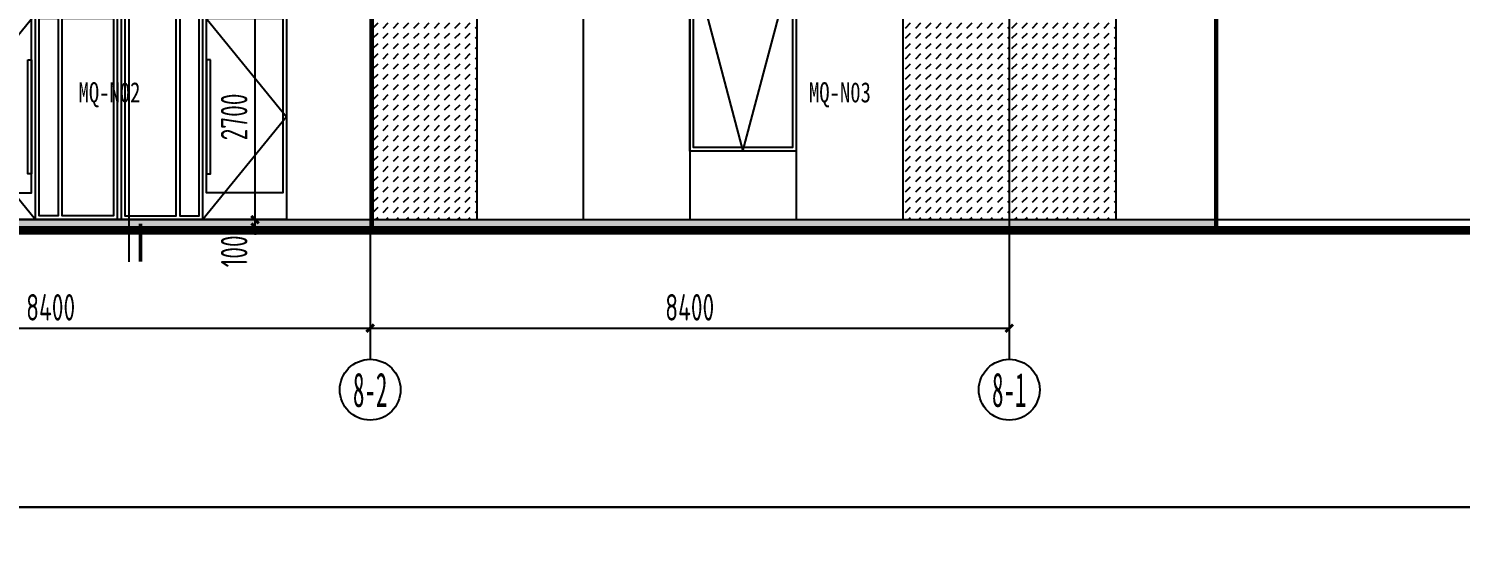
# Model space of a CAD drawing. Extents: x -863035 to 270371, y -8918 to 240488.
# Drawn here: x -353077 to -334259, y 54071 to 60868 of the extents above; entities that cross this region are included whole.
import ezdxf
from ezdxf.enums import TextEntityAlignment as Align

# ---------------------------------------------------------------- set-up
doc = ezdxf.new("R2010")
doc.units = 0
doc.header["$LTSCALE"] = 1000
doc.header["$MEASUREMENT"] = 0
doc.linetypes.add('109-34 轴网$0$L1$0$$AUDIT_BAD_LTYPE1', pattern=[0])
for name, color, linetype in [('01-标注_符号', 200, 'Continuous'), ('01-标注_轴线坐标', 132, 'Continuous'), ('02-TEXT_轴号', 7, 'Continuous'), ('05-填充_156', 156, 'Continuous'), ('05-填充_18', 18, 'Continuous'), ('A-C_窗', 140, 'Continuous'), ('AXIS_TEXT', 7, 'Continuous'), ('E-立面', 255, 'Continuous'), ('E-立面轮廓', 241, 'Continuous'), ('PUB_DIM', 3, 'Continuous')]:
    doc.layers.add(name, color=color, linetype=linetype)
doc.layers.add('04-不打印_辅助线', color=165, linetype='Continuous', plot=False)
doc.styles.add('_TCH_AXIS', font='STXIHEI.TTF')
doc.styles.add('_TCH_DIM_T3', font='ROS1', dxfattribs={"width": 0.75, "bigfont": 'JD'})
doc.styles.add('_TCH_LABEL', font='', dxfattribs={"width": 0.75})
doc.styles.add('COMPLEX', font='COMPLEX')
doc.styles.get('_TCH_LABEL').set_extended_font_data('SimSun')
doc.dimstyles.new('_TCH_ARCH&&100', dxfattribs={"dimtxt": 350, "dimasz": 100, "dimexe": 250, "dimexo": 300, "dimgap": 100, "dimtad": 1, "dimdec": 0, "dimzin": 0, "dimdsep": 46, "dimtxsty": '_TCH_DIM_T3', "dimblk": 'ARCHTICK', "dimcen": 0.09, "dimclrt": 7, "dimazin": 2, "dimtfac": 1, "dimtdec": 0, "dimtix": 1, "dimtmove": 2, "dimatfit": 3, "dimfxl": 0, "dimtolj": 1, "dimtzin": 0, "dimarcsym": 0})

# ---------------------------------------------------------------- blocks, each defined once
blk = doc.blocks.new('A$C19DA4980')
at = {"layer": 'A-C_窗'}
for points in [[(0, 2700), (4400, 2700), (4400, 0), (0, 0)], [(1100, 2700), (0, 2700), (0, 0), (1100, 0)], [(1050, 2650), (50, 2650), (50, 350), (1050, 350)], [(1150, 2650), (1400, 2650), (1400, 50), (1150, 50)], [(1450, 2650), (2125, 2650), (2125, 50), (1450, 50)], [(2950, 2650), (2275, 2650), (2275, 50), (2950, 50)], [(3250, 2650), (3000, 2650), (3000, 50), (3250, 50)], [(3300, 2700), (4400, 2700), (4400, 0), (3300, 0)], [(3350, 2650), (4350, 2650), (4350, 350), (3350, 350)], [(1000, 2100), (1050, 2100), (1050, 600), (1000, 600)], [(3400, 2100), (3350, 2100), (3350, 600), (3400, 600)]]:
    blk.add_lwpolyline(points, close=True, dxfattribs=at)
for points in [[(1100, 2700), (0, 1350), (1100, 0)], [(2175, 2700), (2175, 0)], [(2225, 2700), (2225, 0)], [(3300, 2700), (4400, 1350), (3300, 0)]]:
    blk.add_lwpolyline(points, dxfattribs=at)
blk = doc.blocks.new('A$C70DF4B89')
at = {"layer": 'A-C_窗'}
for points in [[(-1400, 2640), (0, 2640), (0, 0), (-1400, 0)], [(-1350, 2590), (-50, 2590), (-50, 50), (-1350, 50)]]:
    blk.add_lwpolyline(points, close=True, dxfattribs=at)
blk.add_lwpolyline([(-1400, 2640), (-700, 0), (0, 2640)], dxfattribs=at)
blk = doc.blocks.new('jyhdrtjy')
at = {"layer": '04-不打印_辅助线'}
blk.add_lwpolyline([(6141.3, -23718.3), (66053.6, -23718.3)], dxfattribs=at)
at = {"layer": 'E-立面', "linetype": '109-34 轴网$0$L1$0$$AUDIT_BAD_LTYPE1'}
blk.add_lwpolyline([(66053.6, -23818.3), (6164.3, -23818.3)], dxfattribs=at)
at = {"layer": 'E-立面轮廓', "linetype": '109-34 轴网$0$L1$0$$AUDIT_BAD_LTYPE1', "const_width": 100}
blk.add_lwpolyline([(66053.6, -23868.3), (6164.3, -23868.3)], dxfattribs=at)
blk = doc.blocks.new('_AXISO')
blk.add_circle((0, 0), 0.5)
at = {"layer": 'AXIS_TEXT', "style": 'COMPLEX', "width": 1.041667}
blk.add_attdef('A', text='', height=0.56, dxfattribs=at).set_placement((-0.25, -0.28), (0.25, -0.28), align=Align.FIT)
blk = doc.blocks.new('_ArchTick')
at = {"color": 0, "linetype": 'ByBlock', "const_width": 0.4}
blk.add_lwpolyline([(-0.5, -0.5), (0.5, 0.5)], dxfattribs=at)
blk = doc.blocks.new('*D212')
at = {"layer": '01-标注_轴线坐标', "color": 0, "lineweight": -2, "transparency": 16777216}
for p, q in [((-356988, 58827), (-356988, 56677)), ((-348588, 58827), (-348588, 56677)), ((-356988, 56927), (-348588, 56927))]:
    blk.add_line(p, q, dxfattribs=at)
at = {"layer": 'Defpoints', "color": 0, "transparency": 16777216}
for p in [(-356988, 59127), (-348588, 59127), (-348588, 56927)]:
    blk.add_point(p, dxfattribs=at)
at = {"layer": '01-标注_轴线坐标', "color": 0, "lineweight": -2, "transparency": 16777216, "xscale": 100, "yscale": 100, "zscale": 100, "rotation": 180}
blk.add_blockref('_ArchTick', (-356988, 56927), dxfattribs=at)
at = {"layer": '01-标注_轴线坐标', "color": 0, "lineweight": -2, "transparency": 16777216, "xscale": 100, "yscale": 100, "zscale": 100}
blk.add_blockref('_ArchTick', (-348588, 56927), dxfattribs=at)
at = {"layer": '01-标注_轴线坐标', "color": 7, "transparency": 16777216, "insert": (-352788, 57202), "char_height": 350, "attachment_point": 5, "style": '_TCH_DIM_T3'}
blk.add_mtext('\\A1;8400', dxfattribs=at)
blk = doc.blocks.new('*D213')
at = {"layer": '01-标注_轴线坐标', "color": 0, "lineweight": -2, "transparency": 16777216}
for p, q in [((-348588, 58827), (-348588, 56677)), ((-340188, 58827), (-340188, 56677)), ((-348588, 56927), (-340188, 56927))]:
    blk.add_line(p, q, dxfattribs=at)
at = {"layer": 'Defpoints', "color": 0, "transparency": 16777216}
for p in [(-348588, 59127), (-340188, 59127), (-340188, 56927)]:
    blk.add_point(p, dxfattribs=at)
at = {"layer": '01-标注_轴线坐标', "color": 0, "lineweight": -2, "transparency": 16777216, "xscale": 100, "yscale": 100, "zscale": 100, "rotation": 180}
blk.add_blockref('_ArchTick', (-348588, 56927), dxfattribs=at)
at = {"layer": '01-标注_轴线坐标', "color": 0, "lineweight": -2, "transparency": 16777216, "xscale": 100, "yscale": 100, "zscale": 100}
blk.add_blockref('_ArchTick', (-340188, 56927), dxfattribs=at)
at = {"layer": '01-标注_轴线坐标', "color": 7, "transparency": 16777216, "insert": (-344388, 57202), "char_height": 350, "attachment_point": 5, "style": '_TCH_DIM_T3'}
blk.add_mtext('\\A1;8400', dxfattribs=at)
blk = doc.blocks.new('*D708')
at = {"layer": 'Defpoints', "color": 0, "transparency": 16777216}
for p in [(-350607, 61056), (-350101, 61056), (-350607, 58356)]:
    blk.add_point(p, dxfattribs=at)
at = {"layer": 'PUB_DIM', "color": 0, "lineweight": -2, "transparency": 16777216}
for p, q in [((-350307, 61056), (-349851, 61056)), ((-350101, 58356), (-350101, 61056)), ((-350307, 58356), (-349851, 58356))]:
    blk.add_line(p, q, dxfattribs=at)
at = {"layer": 'PUB_DIM', "color": 0, "lineweight": -2, "transparency": 16777216, "xscale": 100, "yscale": 100, "zscale": 100}
for p, rotation in [((-350101, 61056), 90), ((-350101, 58356), 270)]:
    blk.add_blockref('_ArchTick', p, dxfattribs=dict(at, rotation=rotation))
at = {"layer": 'PUB_DIM', "color": 7, "transparency": 16777216, "insert": (-350376, 59706), "char_height": 350, "attachment_point": 5, "rotation": 90, "style": '_TCH_DIM_T3'}
blk.add_mtext('\\A1;2700', dxfattribs=at)
blk = doc.blocks.new('*D709')
at = {"layer": 'Defpoints', "color": 0, "transparency": 16777216}
for p in [(-350607, 58356), (-350101, 58356), (-350607, 58256)]:
    blk.add_point(p, dxfattribs=at)
at = {"layer": 'PUB_DIM', "color": 0, "lineweight": -2, "transparency": 16777216}
for p, q in [((-350307, 58356), (-349851, 58356)), ((-350101, 58356), (-350101, 58456)), ((-350101, 58256), (-350101, 58356)), ((-350307, 58256), (-349851, 58256)), ((-350101, 58256), (-350101, 58156))]:
    blk.add_line(p, q, dxfattribs=at)
at = {"layer": 'PUB_DIM', "color": 0, "lineweight": -2, "transparency": 16777216, "xscale": 100, "yscale": 100, "zscale": 100}
for p, rotation in [((-350101, 58356), 270), ((-350101, 58256), 90)]:
    blk.add_blockref('_ArchTick', p, dxfattribs=dict(at, rotation=rotation))
at = {"layer": 'PUB_DIM', "color": 7, "transparency": 16777216, "insert": (-350376, 57939), "char_height": 350, "attachment_point": 5, "rotation": 90, "style": '_TCH_DIM_T3'}
blk.add_mtext('\\A1;100', dxfattribs=at)

msp = doc.modelspace()

# ---------------------------------------------------------------- hatches: boundary and pattern name
at = {"layer": '05-填充_156'}
h = msp.add_hatch(dxfattribs=at)
h.set_pattern_fill('DASH', color=256, scale=100, angle=45)
h.set_pattern_definition([(45, (-877534.57, 9553.57), (1e-14, 134.703842), [95.25, -95.25])])
h.paths.add_polyline_path([(-347188.1, 61896.2), (-348588.1, 61896.2), (-348588.1, 58356.2), (-347188.1, 58356.2)])
h = msp.add_hatch(dxfattribs=at)
h.set_pattern_fill('DASH', color=256, scale=100, angle=45)
h.set_pattern_definition([(45, (-870534.57, 9553.57), (1e-14, 134.703842), [95.25, -95.25])])
h.paths.add_polyline_path([(-340188.1, 61896.2), (-341588.1, 61896.2), (-341588.1, 58356.2), (-340188.1, 58356.2)])
h = msp.add_hatch(dxfattribs=at)
h.set_pattern_fill('DASH', color=256, scale=100, angle=45)
h.set_pattern_definition([(45, (-869134.57, 9553.57), (1e-14, 134.703842), [95.25, -95.25])])
h.paths.add_polyline_path([(-338788.1, 61896.2), (-340188.1, 61896.2), (-340188.1, 58356.2), (-338788.1, 58356.2)])
at = {"layer": '05-填充_18'}
h = msp.add_hatch(color=256, dxfattribs=at)
h.dxf.hatch_style = 1
h.paths.add_polyline_path([(-384588.1, 58256.2), (-337488.1, 58256.2), (-337488.1, 58356.2), (-384588.1, 58356.2)])

# ---------------------------------------------------------------- linework, layer by layer
at = {"layer": '04-不打印_辅助线'}
for points in [[(-396516, 54574.5), (-322416, 54574.5), (-322416, 82074.5), (-396516, 82074.5)], [(-396516, 27074.5), (-322416, 27074.5), (-322416, 54574.5), (-396516, 54574.5)]]:
    msp.add_lwpolyline(points, close=True, dxfattribs=at)
at = {"layer": 'A-C_窗'}
for points in [[(-347188.1, 61896.2), (-347188.1, 58356.2)], [(-345788.1, 61896.2), (-345788.1, 58356.2)], [(-344388.1, 61896.2), (-344388.1, 58356.2)], [(-342988.1, 61896.2), (-342988.1, 58356.2)], [(-341588.1, 61896.2), (-341588.1, 58356.2)], [(-340188.1, 61896.2), (-340188.1, 58356.2)], [(-338788.1, 61896.2), (-338788.1, 58356.2)], [(-384588.1, 58356.2), (-337488.1, 58356.2)]]:
    msp.add_lwpolyline(points, dxfattribs=at)
at = {"layer": 'E-立面', "linetype": '109-34 轴网$0$L1$0$$AUDIT_BAD_LTYPE1'}
for points in [[(-348588.1, 61896.2), (-348588.1, 58356.2)], [(-337488.1, 61896.2), (-337488.1, 58256.2)]]:
    msp.add_lwpolyline(points, dxfattribs=at)
at = {"layer": 'E-立面轮廓', "const_width": 50}
msp.add_lwpolyline([(-337463.1, 61896.2), (-337463.1, 58256.2)], dxfattribs=at)

# ---------------------------------------------------------------- block references
at = {"layer": '01-标注_轴线坐标'}
ref = msp.add_blockref('_AXISO', (-348588.1, 56118.3), dxfattribs=dict(at, xscale=800, yscale=800, zscale=800))
ref.add_attrib('A', '8-2', dxfattribs={"layer": '02-TEXT_轴号', "height": 452.55, "style": '_TCH_AXIS', "width": 0.51875}).set_placement((-348814.4, 55892), (-348361.9, 55892), align=Align.FIT)
ref = msp.add_blockref('_AXISO', (-340188.1, 56118.3), dxfattribs=dict(at, xscale=800, yscale=800, zscale=800))
ref.add_attrib('A', '8-1', dxfattribs={"layer": '02-TEXT_轴号', "height": 452.55, "style": '_TCH_AXIS', "width": 0.51875}).set_placement((-340414.4, 55892), (-339961.9, 55892), align=Align.FIT)
at = {"layer": 'A-C_窗'}
for name, p in [('A$C70DF4B89', (-342988.1, 59256.2)), ('A$C19DA4980', (-354088.1, 58356.2))]:
    msp.add_blockref(name, p, dxfattribs=at)

# ---------------------------------------------------------------- next in the draw order: block references
msp.add_blockref('jyhdrtjy', (-396516, 82074.5))

# ---------------------------------------------------------------- next in the draw order: linework, layer by layer
at = {"layer": '01-标注_符号'}
msp.add_line((-351757.3, 57801.8), (-351757.3, 80785.5), dxfattribs=at)
at = {"layer": '01-标注_符号', "const_width": 50}
msp.add_lwpolyline([(-351607.3, 57801.8), (-351607.3, 58301.8)], dxfattribs=at)
at = {"layer": '01-标注_轴线坐标'}
for p, q in [((-348588.1, 59218.3), (-348588.1, 56518.3)), ((-340188.1, 59218.3), (-340188.1, 56518.3))]:
    msp.add_line(p, q, dxfattribs=at)
at = {"layer": 'E-立面轮廓', "const_width": 50}
msp.add_lwpolyline([(-348563.1, 61896.2), (-348563.1, 58256.2)], dxfattribs=at)

# ---------------------------------------------------------------- next in the draw order: texts
at = {"layer": '01-标注_符号', "color": 7, "style": '_TCH_LABEL', "width": 0.75}
for s, p in [('MQ-N02', (-352421.6, 59897.6)), ('MQ-N03', (-342820.4, 59897.6))]:
    msp.add_text(s, height=265.82, dxfattribs=at).set_placement(p)

# ---------------------------------------------------------------- next in the draw order: dimensions: what is measured, and where the dimension line sits
at = {"layer": '01-标注_轴线坐标'}
for p1, p2, picture, middle in [((-356988.1, 59126.6), (-348588.1, 59126.6), '*D212', (-352788.1, 57201.6)), ((-348588.1, 59126.6), (-340188.1, 59126.6), '*D213', (-344388.1, 57201.6))]:
    dim = msp.add_aligned_dim(p1=p1, p2=p2, distance=-2200, dimstyle='_TCH_ARCH&&100', dxfattribs=at)
    dim.commit()
    dim.dimension.update_dxf_attribs({"geometry": picture, "text_midpoint": middle})
at = {"layer": 'PUB_DIM'}
dim = msp.add_aligned_dim(p1=(-350606.6, 58356.2), p2=(-350606.6, 61056.2), distance=-505.4, dimstyle='_TCH_ARCH&&100', dxfattribs=at)
dim.commit()
dim.dimension.update_dxf_attribs({"geometry": '*D708', "text_midpoint": (-350376.1, 59706.2)})
dim = msp.add_linear_dim(base=(-350101.1, 58356.2), p1=(-350606.6, 58256.2), p2=(-350606.6, 58356.2), angle=90, dimstyle='_TCH_ARCH&&100', dxfattribs=at)
dim.commit()
dim.dimension.update_dxf_attribs({"geometry": '*D709', "text_midpoint": (-350376.1, 57938.9), "dimtype": 161})

doc.saveas('drawing.dxf')
